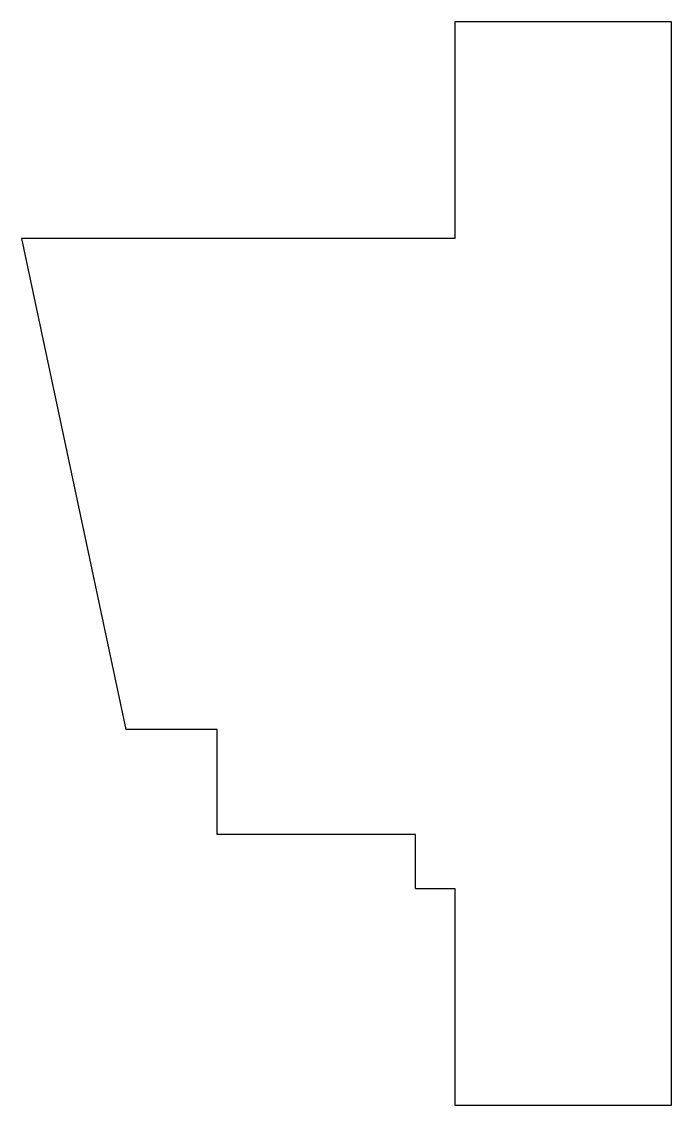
# Model space of a CAD drawing. Header units: millimetres. Extents: x 15 to 24, y -7.5 to 7.5.
import ezdxf

# ---------------------------------------------------------------- set-up
doc = ezdxf.new("R2010")
doc.units = ezdxf.units.MM

msp = doc.modelspace()

# ---------------------------------------------------------------- linework, layer by layer
at = {"color": 7, "linetype": 'Continuous', "lineweight": 25}
for p, q in [((21, 7.5), (21, 4.5)), ((24, 7.5), (21, 7.5)), ((24, -7.5), (24, 7.5)), ((21, 4.5), (15, 4.5)), ((15, 4.5), (16.445, -2.3)), ((17.708, -2.3), (16.445, -2.3)), ((17.708, -3.75), (17.708, -2.3)), ((20.458, -3.75), (17.708, -3.75)), ((20.458, -4.5), (20.458, -3.75)), ((20.458, -4.5), (21, -4.5)), ((21, -4.5), (21, -7.5)), ((21, -7.5), (24, -7.5))]:
    msp.add_line(p, q, dxfattribs=at)

doc.saveas('drawing.dxf')
